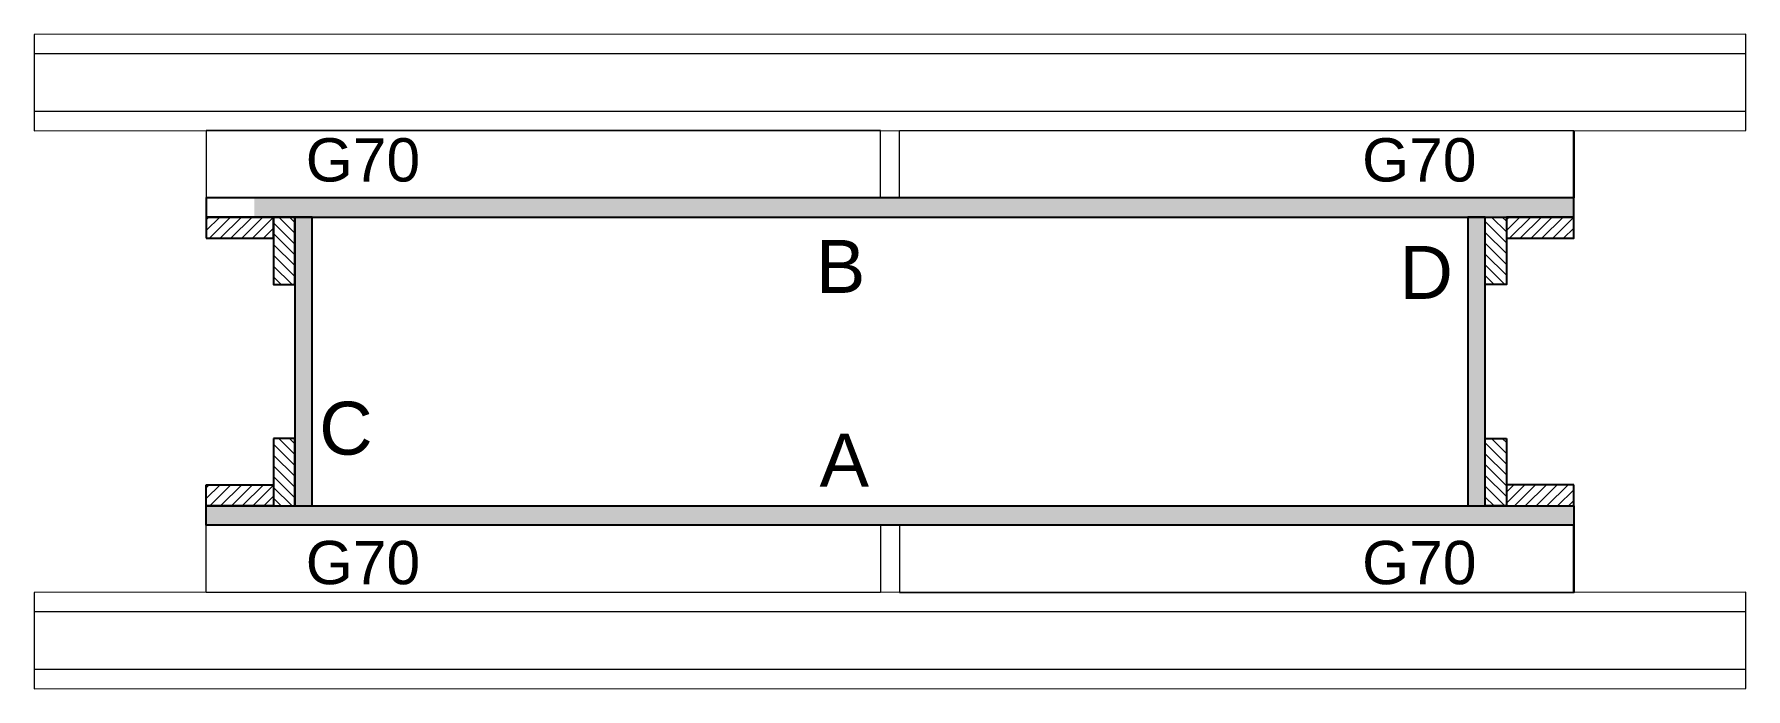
# Model space of a CAD drawing. Header units: millimetres. Extents: x 3065 to 3420, y 10180 to 10316.
import ezdxf
from ezdxf.enums import TextEntityAlignment as Align

# ---------------------------------------------------------------- set-up
doc = ezdxf.new("R2010")
doc.units = ezdxf.units.MM
for name, color, linetype in [('CHAPA', 1, 'Continuous'), ('MEIO_PONT', 93, 'Continuous'), ('SARRAFO', 251, 'Continuous'), ('TEXTO_GERAL', 7, 'Continuous')]:
    doc.layers.add(name, color=color, linetype=linetype)
for name, color, linetype, lineweight in [('Hachura', 251, 'Continuous', 9), ('Madeira', 126, 'Continuous', 18), ('Perfil Metálico', 224, 'Continuous', 18)]:
    doc.layers.add(name, color=color, linetype=linetype, lineweight=lineweight)
doc.styles.add('ARIAL', font='arial.ttf')
doc.styles.add('SANSSERIF', font='sas_____.pfb')

msp = doc.modelspace()

# ---------------------------------------------------------------- hatches: boundary and pattern name
at = {"layer": 'Hachura'}
h = msp.add_hatch(color=256, dxfattribs=at)
h.dxf.hatch_style = 1
h.paths.add_polyline_path([(3384.39, 10277.86), (3384.39, 10281.86), (3110.39, 10281.86), (3110.39, 10277.86)])
h = msp.add_hatch(dxfattribs=at)
h.set_pattern_fill('ANSI31', color=256, scale=0.5, angle=180, style=0)
h.set_pattern_definition([(225, (-6023.559, -12651.5525), (1.12253202, -1.12253202), [])])
h.paths.add_polyline_path([(3114.39, 10277.86), (3114.39, 10273.46), (3100.39, 10273.46), (3100.39, 10277.86)])
h = msp.add_hatch(dxfattribs=at)
h.set_pattern_fill('ANSI31', color=256, scale=0.5, angle=270, style=0)
h.set_pattern_definition([(315, (26010.201, 774.9038), (1.12253202, 1.12253202), [])])
h.paths.add_polyline_path([(3118.79, 10263.86), (3114.39, 10263.86), (3114.39, 10277.86), (3118.79, 10277.86)])
h = msp.add_hatch(color=256, dxfattribs=at)
h.dxf.hatch_style = 1
h.paths.add_polyline_path([(3118.79, 10217.86), (3122.39, 10217.86), (3122.39, 10277.86), (3118.79, 10277.86)])
h = msp.add_hatch(color=256, dxfattribs=at)
h.dxf.hatch_style = 1
h.paths.add_polyline_path([(3362.39, 10217.86), (3365.99, 10217.86), (3365.99, 10277.86), (3362.39, 10277.86)])
h = msp.add_hatch(dxfattribs=at)
h.set_pattern_fill('ANSI31', color=256, scale=0.5, angle=270, style=0)
h.set_pattern_definition([(315, (25970.201, 774.9038), (1.12253202, 1.12253202), [])])
h.paths.add_polyline_path([(3365.99, 10263.86), (3370.39, 10263.86), (3370.39, 10277.86), (3365.99, 10277.86)])
h = msp.add_hatch(dxfattribs=at)
h.set_pattern_fill('ANSI31', color=256, scale=0.5, angle=180, style=0)
h.set_pattern_definition([(225, (-5753.559, -12651.5525), (1.12253202, -1.12253202), [])])
h.paths.add_polyline_path([(3384.39, 10277.86), (3384.39, 10273.46), (3370.39, 10273.46), (3370.39, 10277.86)])
h = msp.add_hatch(dxfattribs=at)
h.set_pattern_fill('ANSI31', color=256, scale=0.5, angle=270, style=0)
h.set_pattern_definition([(315, (26010.201, 728.9038), (1.12253202, 1.12253202), [])])
h.paths.add_polyline_path([(3118.79, 10217.86), (3114.39, 10217.86), (3114.39, 10231.86), (3118.79, 10231.86)])
h = msp.add_hatch(dxfattribs=at)
h.set_pattern_fill('ANSI31', color=256, scale=0.5, angle=270, style=0)
h.set_pattern_definition([(315, (25970.201, 728.9038), (1.12253202, 1.12253202), [])])
h.paths.add_polyline_path([(3365.99, 10217.86), (3370.39, 10217.86), (3370.39, 10231.86), (3365.99, 10231.86)])
h = msp.add_hatch(dxfattribs=at)
h.set_pattern_fill('ANSI31', color=256, scale=0.5, angle=180, style=0)
h.set_pattern_definition([(225, (-6023.559, -12673.5525), (1.12253202, -1.12253202), [])])
h.paths.add_polyline_path([(3114.39, 10217.86), (3114.39, 10222.26), (3100.39, 10222.26), (3100.39, 10217.86)])
h = msp.add_hatch(dxfattribs=at)
h.set_pattern_fill('ANSI31', color=256, scale=0.5, angle=180, style=0)
h.set_pattern_definition([(225, (-6118.559, -12673.5525), (1.12253202, -1.12253202), [])])
h.paths.add_polyline_path([(3370.39, 10217.86), (3370.39, 10222.26), (3384.39, 10222.26), (3384.39, 10217.86)])
h = msp.add_hatch(color=256, dxfattribs=at)
h.dxf.hatch_style = 1
h.paths.add_polyline_path([(3384.39, 10217.86), (3384.39, 10213.86), (3100.39, 10213.86), (3100.39, 10217.86)])

# ---------------------------------------------------------------- linework, layer by layer
at = {"layer": 'CHAPA'}
for points in [[(3384.39, 10277.86), (3384.39, 10281.86), (3100.39, 10281.86), (3100.39, 10277.86)], [(3118.79, 10217.86), (3122.39, 10217.86), (3122.39, 10277.86), (3118.79, 10277.86)], [(3362.39, 10217.86), (3365.99, 10217.86), (3365.99, 10277.86), (3362.39, 10277.86)], [(3384.39, 10217.86), (3384.39, 10213.86), (3100.39, 10213.86), (3100.39, 10217.86)]]:
    msp.add_lwpolyline(points, close=True, dxfattribs=at)
at = {"layer": 'Madeira'}
for points in [[(3240.39, 10281.86), (3240.39, 10295.86), (3100.39, 10295.86), (3100.39, 10281.86)], [(3244.39, 10281.86), (3244.39, 10295.86), (3384.39, 10295.86), (3384.39, 10281.86)], [(3240.39, 10213.86), (3240.39, 10199.86), (3100.39, 10199.86), (3100.39, 10213.86)], [(3244.39, 10213.86), (3244.39, 10199.86), (3384.39, 10199.86), (3384.39, 10213.86)]]:
    msp.add_lwpolyline(points, close=True, dxfattribs=at)
at = {"layer": 'MEIO_PONT'}
for points in [[(3384.39, 10295.86), (3384.39, 10281.86), (3384.39, 10281.86), (3384.39, 10295.86)], [(3384.39, 10213.86), (3384.39, 10199.86), (3384.39, 10199.86), (3384.39, 10213.86)]]:
    msp.add_lwpolyline(points, close=True, dxfattribs=at)
at = {"layer": 'Perfil Metálico'}
for p, q in [((3420.11, 10311.8), (3064.67, 10311.8)), ((3420.11, 10299.8), (3064.67, 10299.8)), ((3420.11, 10195.85), (3064.67, 10195.85)), ((3420.11, 10183.85), (3064.67, 10183.85))]:
    msp.add_line(p, q, dxfattribs=at)
for points in [[(3420.11, 10295.86), (3420.11, 10315.86), (3064.67, 10315.8), (3064.67, 10295.8)], [(3064.67, 10199.85), (3064.67, 10179.85), (3420.11, 10179.92), (3420.11, 10199.92)]]:
    msp.add_lwpolyline(points, close=True, dxfattribs=at)
at = {"layer": 'SARRAFO'}
for points in [[(3100.39, 10273.46), (3114.39, 10273.46), (3114.39, 10277.86), (3100.39, 10277.86)], [(3100.39, 10273.46), (3114.39, 10273.46), (3114.39, 10277.86), (3100.39, 10277.86)], [(3114.39, 10277.86), (3114.39, 10263.86), (3118.79, 10263.86), (3118.79, 10277.86)], [(3370.39, 10277.86), (3370.39, 10263.86), (3365.99, 10263.86), (3365.99, 10277.86)], [(3370.39, 10273.46), (3384.39, 10273.46), (3384.39, 10277.86), (3370.39, 10277.86)], [(3370.39, 10273.46), (3384.39, 10273.46), (3384.39, 10277.86), (3370.39, 10277.86)], [(3114.39, 10231.86), (3114.39, 10217.86), (3118.79, 10217.86), (3118.79, 10231.86)], [(3370.39, 10231.86), (3370.39, 10217.86), (3365.99, 10217.86), (3365.99, 10231.86)], [(3100.39, 10222.26), (3114.39, 10222.26), (3114.39, 10217.86), (3100.39, 10217.86)], [(3100.39, 10222.26), (3114.39, 10222.26), (3114.39, 10217.86), (3100.39, 10217.86)], [(3384.39, 10222.26), (3370.39, 10222.26), (3370.39, 10217.86), (3384.39, 10217.86)], [(3384.39, 10222.26), (3370.39, 10222.26), (3370.39, 10217.86), (3384.39, 10217.86)]]:
    msp.add_lwpolyline(points, close=True, dxfattribs=at)

# ---------------------------------------------------------------- texts
at = {"layer": 'TEXTO_GERAL', "color": 0, "linetype": 'Continuous', "style": 'SANSSERIF'}
for p in [(3121.06, 10289.75), (3340.43, 10289.75), (3121.06, 10206.08), (3340.43, 10206.08)]:
    msp.add_text('G70', height=9, dxfattribs=at).set_placement(p, align=Align.MIDDLE_LEFT)
at = {"layer": 'TEXTO_GERAL', "style": 'ARIAL'}
for s, p in [('B', (3232.16, 10267.61)), ('D', (3353.75, 10266.37)), ('C', (3129.41, 10234)), ('A', (3232.9, 10227.38))]:
    msp.add_text(s, height=11, dxfattribs=at).set_placement(p, align=Align.MIDDLE_CENTER)

doc.saveas('drawing.dxf')
